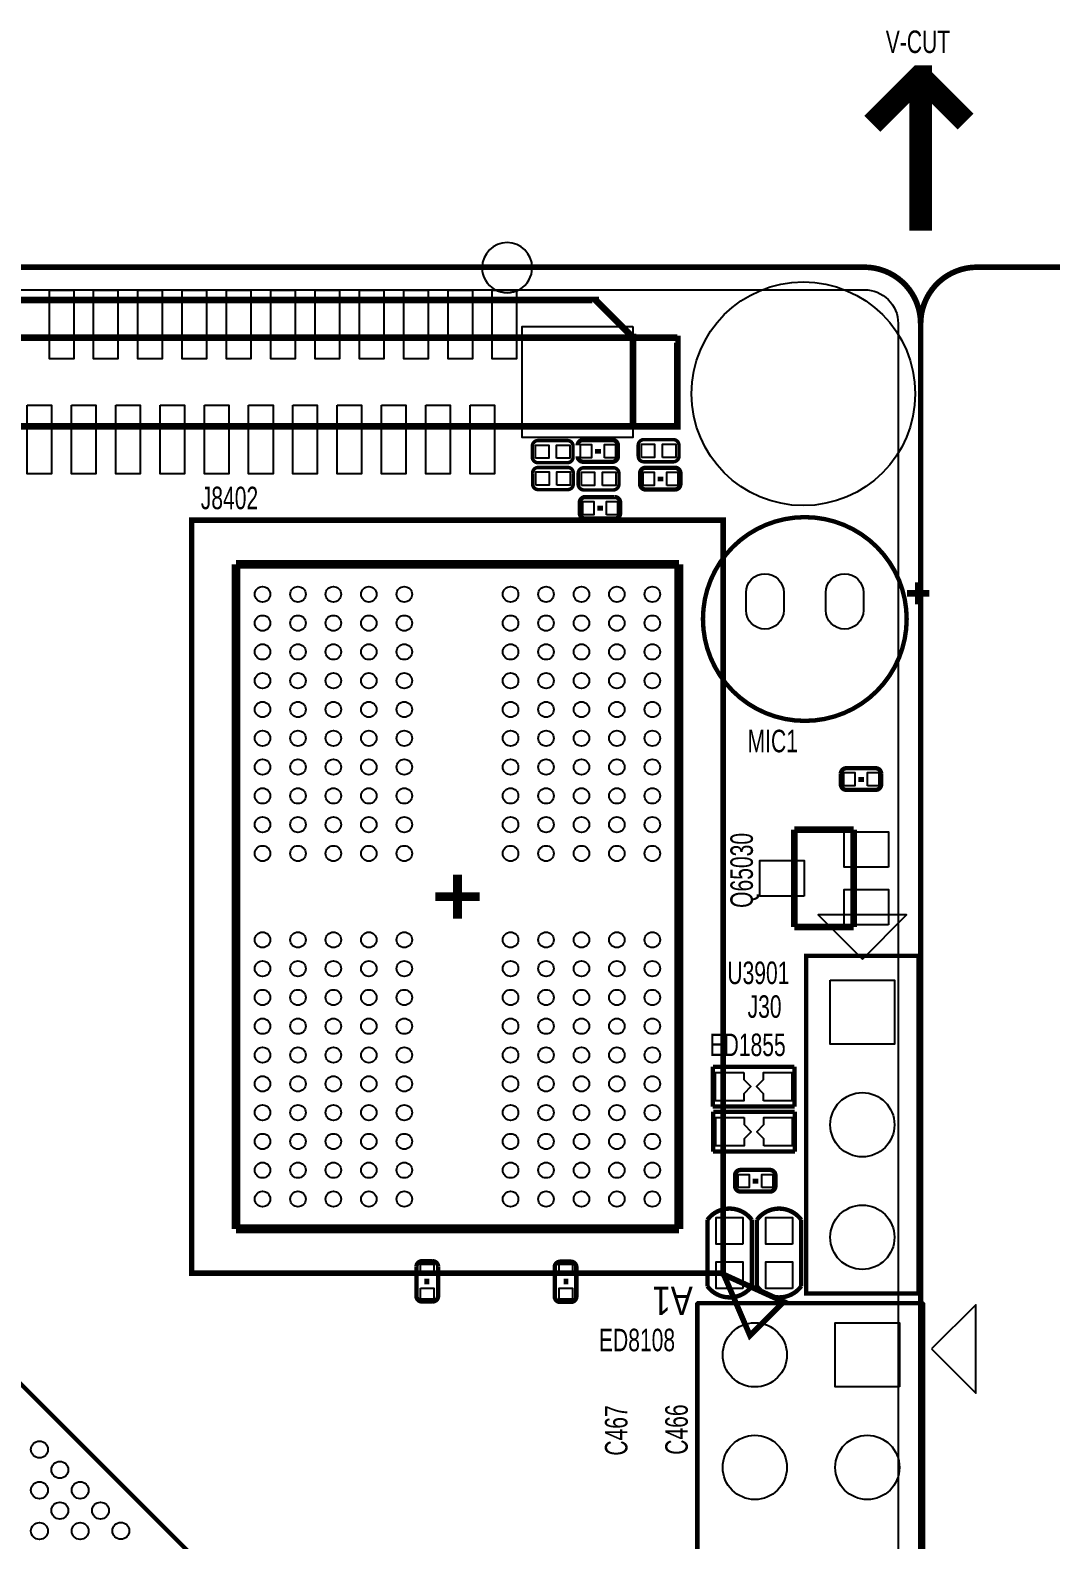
# Model space of a CAD drawing. Extents: x -74 to 86, y -71 to 30.
# Drawn here: x 2.55 to 25.59, y -4.8 to 29.28 of the extents above; entities that cross this region are included whole.
import ezdxf

# ---------------------------------------------------------------- set-up
doc = ezdxf.new("R2010")
doc.units = 0
for name, color, linetype in [('BG_OUTLINE', 3, 'CONTINUOUS'), ('PG_SILKSCREEN_TOP', 6, 'CONTINUOUS'), ('PIN_SOLDERMASK_TOP', 7, 'CONTINUOUS'), ('RD_SILKSCREEN_TOP', 8, 'CONTINUOUS'), ('RKI_ALL', 9, 'CONTINUOUS')]:
    doc.layers.add(name, color=color, linetype=linetype)

msp = doc.modelspace()

# ---------------------------------------------------------------- linework, layer by layer
at = {"layer": 'BG_OUTLINE'}
for points, const_width in [([(22.651974, 24.749506), (22.651974, 28.229306), (22.626574, 28.229306), (21.559774, 27.162506)], 0.508), ([(22.651974, 28.229306), (23.667974, 27.213306)], 0.508), ([(23.921974, 23.928578), (77.134974, 23.928578)], 0.127), ([(22.651974, 22.658578), (22.651974, -65.801494)], 0.127)]:
    msp.add_lwpolyline(points, dxfattribs=dict(at, const_width=const_width))
for points in [[(22.651974, -65.801494, -0.414214), (21.381974, -67.071494), (-31.780226, -67.071494, -0.414214), (-33.050226, -65.801494), (-33.050226, 22.658578, -0.414214), (-31.780226, 23.928578), (21.381974, 23.928578, -0.414214), (22.651974, 22.658578)], [(21.381974, 23.928578), (-31.780226, 23.928578, 0.414214), (-33.050226, 22.658578), (-33.050226, -65.801494, 0.414214), (-31.780226, -67.071494), (21.381974, -67.071494, 0.414214), (22.651974, -65.801494), (22.651974, 22.658578, 0.414214)]]:
    msp.add_lwpolyline(points, format="xyb", close=True, dxfattribs=at)
at = {"layer": 'BG_OUTLINE', "const_width": 0.127}
for points in [[(-31.805626, 23.928578), (21.381974, 23.928578, -0.414214), (22.651974, 22.658578)], [(23.921974, 23.928578, 0.414214), (22.651974, 22.658578)], [(22.651974, 22.658578), (22.651974, -65.801494, -0.414214), (21.381974, -67.071494), (-31.780226, -67.071494)]]:
    msp.add_lwpolyline(points, format="xyb", dxfattribs=at)
at = {"layer": 'PG_SILKSCREEN_TOP'}
msp.add_lwpolyline([(13.882624, 23.917402, 1), (12.750912, 23.91739, 1)], format="xyb", close=True, dxfattribs=at)
for points, const_width in [([(16.154908, 20.33778), (16.156686, 20.33778), (16.156686, 22.352), (16.147288, 22.352), (15.316708, 23.18258), (15.316708, 23.187406), (-3.187192, 23.187406)], 0.1524), ([(15.306802, 23.187406), (15.316708, 23.187406)], 0.1524), ([(17.156684, 22.337522), (-5.143246, 22.337522)], 0.1524), ([(-5.143246, 20.337526), (17.156684, 20.337526), (17.156684, 22.30374), (17.117568, 22.30374)], 0.1524), ([(13.88618, 19.645122), (13.88618, 19.886422)], 0.07874), ([(15.367762, 19.71802), (15.367762, 19.82724)], 0.12954), ([(16.27632, 19.665696), (16.27632, 19.904456)], 0.07874), ([(13.891514, 19.037554), (13.891514, 19.278854)], 0.07874), ([(14.920722, 19.032982), (14.920722, 19.271742)], 0.07874), ([(16.318738, 19.032982), (16.318738, 19.281902)], 0.09906), ([(16.778478, 19.091402), (16.778478, 19.203162)], 0.12954), ([(14.95806, 18.37182), (14.95806, 18.62074)], 0.09906), ([(15.4178, 18.43024), (15.4178, 18.542)], 0.12954), ([(18.194528, 1.219708), (18.194528, 18.220182), (6.194552, 18.220182), (6.194552, 1.219708), (18.194528, 1.219708), (18.79854, -0.185928), (19.56054, 0.575818), (18.16354, 1.211072)], 0.127), ([(7.19455, 2.21996), (7.19455, 17.220184)], 0.199898), ([(7.19455, 17.220184), (17.19453, 17.220184)], 0.199898), ([(17.19453, 17.220184), (17.19453, 2.21996)], 0.199898), ([(22.596094, 16.817086), (22.596094, 16.316706)], 0.14986), ([(22.347174, 16.565626), (22.847554, 16.565626)], 0.14986), ([(20.85086, 12.25042), (20.85086, 12.49934)], 0.09906), ([(21.3106, 12.30884), (21.3106, 12.4206)], 0.12954), ([(19.80184, 11.23442), (19.80184, 9.03478)], 0.14986), ([(21.14296, 11.23442), (19.80184, 11.23442)], 0.14986), ([(21.14296, 9.03478), (21.14296, 11.23442)], 0.14986), ([(12.19454, 10.219944), (12.19454, 9.720072)], 0.199898), ([(12.19454, 9.720072), (11.694668, 9.720072)], 0.199898), ([(12.694666, 9.720072), (12.19454, 9.720072)], 0.199898), ([(12.19454, 9.720072), (12.19454, 9.219946)], 0.199898), ([(19.80184, 9.03478), (21.14296, 9.03478)], 0.14986), ([(17.960848, 5.88137), (17.960848, 4.981194)], 0.100076), ([(19.802602, 5.878322), (17.963642, 5.880862)], 0.100076), ([(19.805396, 4.981194), (19.805396, 5.88137)], 0.100076), ([(17.958562, 4.981702), (19.807682, 4.981702)], 0.100076), ([(17.966436, 4.86537), (17.966436, 3.965194)], 0.100076), ([(19.80819, 4.862322), (17.96923, 4.864862)], 0.100076), ([(19.810984, 3.965194), (19.810984, 4.86537)], 0.100076), ([(17.96415, 3.965702), (19.81327, 3.965702)], 0.100076), ([(18.46326, 3.18262), (18.46326, 3.43154)], 0.09906), ([(18.923, 3.24104), (18.923, 3.3528)], 0.12954), ([(17.83842, 2.4257), (17.83842, 0.9271)], 0.09906), ([(18.83918, 0.9271), (18.83918, 2.4257)], 0.09906), ([(18.95602, 2.4257), (18.95602, 0.9271)], 0.09906), ([(19.95678, 0.9271), (19.95678, 2.4257)], 0.09906), ([(17.19453, 2.21996), (7.19455, 2.21996)], 0.199898), ([(11.38936, 1.49098), (11.63828, 1.49098)], 0.09906), ([(11.44778, 1.03124), (11.55954, 1.03124)], 0.12954), ([(14.70152, 1.03124), (14.58976, 1.03124)], 0.12954), ([(0.35306, 0.705866), (14.84884, -13.790168)], 0.09906), ([(14.75994, 0.5715), (14.51102, 0.5715)], 0.09906)]:
    msp.add_lwpolyline(points, dxfattribs=dict(at, const_width=const_width))
for points, const_width in [([(13.88618, 19.886422, -0.425755), (14.01572, 20.015962)], 0.07874), ([(14.01572, 20.015962), (14.67612, 20.015962, -0.424874), (14.80566, 19.886422)], 0.07874), ([(14.80566, 19.886422), (14.80566, 19.645122, -0.426296), (14.67612, 19.515582)], 0.07874), ([(14.908022, 19.90852, -0.393086), (15.027402, 20.0279)], 0.09906), ([(15.027402, 20.0279), (15.697962, 20.0279, -0.395427), (15.817342, 19.90852)], 0.09906), ([(15.817342, 19.90852), (15.817342, 19.65706, -0.395922), (15.697962, 19.53768)], 0.09906), ([(16.27632, 19.904456, -0.430856), (16.40586, 20.036536)], 0.07874), ([(16.40586, 20.036536), (17.06626, 20.036536, -0.429959), (17.1958, 19.904456)], 0.07874), ([(17.1958, 19.904456), (17.1958, 19.665696, -0.427182), (17.06626, 19.536156)], 0.07874), ([(14.67612, 19.515582), (14.01572, 19.515582, -0.427184), (13.88618, 19.645122)], 0.07874), ([(13.891514, 19.278854, -0.426231), (14.021054, 19.408394)], 0.07874), ([(14.021054, 19.408394), (14.681454, 19.408394, -0.425348), (14.810994, 19.278854)], 0.07874), ([(15.697962, 19.53768), (15.027402, 19.53768, -0.393574), (14.908022, 19.65706)], 0.09906), ([(14.920722, 19.271742, -0.426707), (15.050262, 19.401282)], 0.07874), ([(15.050262, 19.401282), (15.710662, 19.401282, -0.427597), (15.840202, 19.271742)], 0.07874), ([(17.06626, 19.536156), (16.40586, 19.536156, -0.428073), (16.27632, 19.665696)], 0.07874), ([(16.318738, 19.281902, -0.396004), (16.438118, 19.401282)], 0.09906), ([(16.438118, 19.401282), (17.108678, 19.401282, -0.396673), (17.228058, 19.281902)], 0.09906), ([(14.810994, 19.278854), (14.810994, 19.037554, -0.425822), (14.681454, 18.908014)], 0.07874), ([(15.840202, 19.271742), (15.840202, 19.032982, -0.431333), (15.710662, 18.900902)], 0.07874), ([(17.108678, 18.911062), (16.438118, 18.911062, -0.398231), (16.318738, 19.032982)], 0.09906), ([(17.228058, 19.281902), (17.228058, 19.032982, -0.398898), (17.108678, 18.911062)], 0.09906), ([(14.681454, 18.908014), (14.021054, 18.908014, -0.426707), (13.891514, 19.037554)], 0.07874), ([(15.710662, 18.900902), (15.050262, 18.900902, -0.430434), (14.920722, 19.032982)], 0.07874), ([(14.95806, 18.62074, -0.396457), (15.07744, 18.74012)], 0.09906), ([(15.07744, 18.74012), (15.748, 18.74012, -0.397126), (15.86738, 18.62074)], 0.09906), ([(15.748, 18.25244), (15.07744, 18.25244, -0.395707), (14.95806, 18.37182)], 0.09906), ([(15.86738, 18.62074), (15.86738, 18.37182, -0.396372), (15.748, 18.25244)], 0.09906), ([(20.85086, 12.49934, -0.396032), (20.97024, 12.61872)], 0.09906), ([(20.97024, 12.61872), (21.6408, 12.61872, -0.397554), (21.76018, 12.49934)], 0.09906), ([(21.6408, 12.13104), (20.97024, 12.13104, -0.395283), (20.85086, 12.25042)], 0.09906), ([(21.76018, 12.49934), (21.76018, 12.25042, -0.396798), (21.6408, 12.13104)], 0.09906), ([(18.46326, 3.43154, -0.396032), (18.58264, 3.55092)], 0.09906), ([(18.58264, 3.55092), (19.2532, 3.55092, -0.397554), (19.37258, 3.43154)], 0.09906), ([(19.37258, 3.43154), (19.37258, 3.18262, -0.396798), (19.2532, 3.06324)], 0.09906), ([(19.2532, 3.06324), (18.58264, 3.06324, -0.395283), (18.46326, 3.18262)], 0.09906), ([(17.83842, 2.4257, -0.505878), (18.83918, 2.4257)], 0.09906), ([(18.95602, 2.4257, -0.505878), (19.95678, 2.4257)], 0.09906), ([(11.26998, 0.70104), (11.26998, 1.3716, -0.395283), (11.38936, 1.49098)], 0.09906), ([(11.63828, 1.49098, -0.396032), (11.75766, 1.3716)], 0.09906), ([(11.75766, 1.3716), (11.75766, 0.70104, -0.397554), (11.63828, 0.58166)], 0.09906), ([(14.39164, 0.69088), (14.39164, 1.36144, -0.397554), (14.51102, 1.48082)], 0.09906), ([(14.51102, 1.48082), (14.75994, 1.48082, -0.396798), (14.87932, 1.36144)], 0.09906), ([(14.87932, 1.36144), (14.87932, 0.69088, -0.395283), (14.75994, 0.5715)], 0.09906), ([(11.63828, 0.58166), (11.38936, 0.58166, -0.396798), (11.26998, 0.70104)], 0.09906), ([(14.51102, 0.5715, -0.396032), (14.39164, 0.69088)], 0.09906), ([(17.83842, 0.9271, 0.504821), (18.83918, 0.9271)], 0.09906), ([(18.95602, 0.9271, 0.504821), (19.95678, 0.9271)], 0.09906)]:
    msp.add_lwpolyline(points, format="xyb", dxfattribs=dict(at, const_width=const_width))
at = {"layer": 'PG_SILKSCREEN_TOP', "const_width": 0.09906}
msp.add_lwpolyline([(22.336252, 15.987268, 1), (17.737336, 15.987104, 1)], format="xyb", close=True, dxfattribs=at)
at = {"layer": 'PG_SILKSCREEN_TOP'}
for points in [[(21.336, 8.311896), (22.335998, 9.311894), (20.336002, 9.311894)], [(22.706838, -32.36087), (17.626076, -32.36087), (17.626076, 0.54229), (22.706838, 0.54229)], [(22.900386, -0.489966), (23.900384, -1.489964), (23.900384, 0.510032)]]:
    msp.add_lwpolyline(points, close=True, dxfattribs=at)
at = {"layer": 'PG_SILKSCREEN_TOP', "const_width": 0.100076}
msp.add_lwpolyline([(22.606, 8.382), (22.606, 0.762), (20.066, 0.762), (20.066, 8.382)], close=True, dxfattribs=at)
at = {"layer": 'PG_SILKSCREEN_TOP'}
msp.add_lwpolyline([(17.610074, -32.376872, 0.1016, 0.1016, 0), (17.610074, 0.526288, 0.1016, 0.1016, 0), (17.626076, 0.54229, 0.1016, 0.1016, 0), (22.690836, 0.54229, 0.1016, 0.1016, 0), (22.706838, 0.526288, 0.100076, 0.100076, 0), (22.718776, -32.372808, 0.100076, 0.100076, 0), (17.638776, -32.372808, 0.100076, 0.100076, 0)], format="xyseb", dxfattribs=at)
at = {"layer": 'PIN_SOLDERMASK_TOP'}
for points in [[(2.981833, 23.41245), (3.531743, 23.41245), (3.531743, 21.862542), (2.981833, 21.862542)], [(3.981831, 23.41245), (4.531741, 23.41245), (4.531741, 21.862542), (3.981831, 21.862542)], [(4.981829, 23.41245), (5.531739, 23.41245), (5.531739, 21.862542), (4.981829, 21.862542)], [(5.981827, 23.41245), (6.531737, 23.41245), (6.531737, 21.862542), (5.981827, 21.862542)], [(6.981825, 23.41245), (7.531735, 23.41245), (7.531735, 21.862542), (6.981825, 21.862542)], [(7.981823, 23.41245), (8.531733, 23.41245), (8.531733, 21.862542), (7.981823, 21.862542)], [(8.981821, 23.41245), (9.531731, 23.41245), (9.531731, 21.862542), (8.981821, 21.862542)], [(9.981819, 23.41245), (10.531729, 23.41245), (10.531729, 21.862542), (9.981819, 21.862542)], [(10.981817, 23.41245), (11.531727, 23.41245), (11.531727, 21.862542), (10.981817, 21.862542)], [(11.981815, 23.41245), (12.531725, 23.41245), (12.531725, 21.862542), (11.981815, 21.862542)], [(12.981813, 23.41245), (13.531723, 23.41245), (13.531723, 21.862542), (12.981813, 21.862542)], [(16.156813, 22.587585), (16.156813, 20.087463), (13.656691, 20.087463), (13.656691, 22.587585)], [(2.481707, 20.812506), (3.031617, 20.812506), (3.031617, 19.262598), (2.481707, 19.262598)], [(3.481705, 20.812506), (4.031615, 20.812506), (4.031615, 19.262598), (3.481705, 19.262598)], [(4.481703, 20.812506), (5.031613, 20.812506), (5.031613, 19.262598), (4.481703, 19.262598)], [(5.481701, 20.812506), (6.031611, 20.812506), (6.031611, 19.262598), (5.481701, 19.262598)], [(6.481699, 20.812506), (7.031609, 20.812506), (7.031609, 19.262598), (6.481699, 19.262598)], [(7.481697, 20.812506), (8.031607, 20.812506), (8.031607, 19.262598), (7.481697, 19.262598)], [(8.481949, 20.812506), (9.031859, 20.812506), (9.031859, 19.262598), (8.481949, 19.262598)], [(9.481693, 20.812506), (10.031603, 20.812506), (10.031603, 19.262598), (9.481693, 19.262598)], [(10.481945, 20.812506), (11.031855, 20.812506), (11.031855, 19.262598), (10.481945, 19.262598)], [(11.481689, 20.812506), (12.031599, 20.812506), (12.031599, 19.262598), (11.481689, 19.262598)], [(12.481941, 20.812506), (13.031851, 20.812506), (13.031851, 19.262598), (12.481941, 19.262598)], [(13.9573, 19.614642), (13.9573, 19.914362), (14.25702, 19.914362), (14.25702, 19.614642)], [(14.43482, 19.614642), (14.43482, 19.914362), (14.73454, 19.914362), (14.73454, 19.614642)], [(14.974062, 19.62658), (14.974062, 19.9263), (15.222982, 19.9263), (15.222982, 19.62658)], [(15.512542, 19.62658), (15.512542, 19.9263), (15.761462, 19.9263), (15.761462, 19.62658)], [(16.34744, 19.635216), (16.34744, 19.934936), (16.64716, 19.934936), (16.64716, 19.635216)], [(16.82496, 19.635216), (16.82496, 19.934936), (17.12468, 19.934936), (17.12468, 19.635216)], [(13.962634, 19.007074), (13.962634, 19.306794), (14.262354, 19.306794), (14.262354, 19.007074)], [(14.440154, 19.007074), (14.440154, 19.306794), (14.739874, 19.306794), (14.739874, 19.007074)], [(14.991842, 19.002502), (14.991842, 19.302222), (15.291562, 19.302222), (15.291562, 19.002502)], [(15.469362, 19.002502), (15.469362, 19.302222), (15.769082, 19.302222), (15.769082, 19.002502)], [(16.384778, 19.002502), (16.384778, 19.302222), (16.633698, 19.302222), (16.633698, 19.002502)], [(16.923258, 19.002502), (16.923258, 19.302222), (17.172178, 19.302222), (17.172178, 19.002502)], [(15.0241, 18.34134), (15.0241, 18.64106), (15.27302, 18.64106), (15.27302, 18.34134)], [(15.56258, 18.34134), (15.56258, 18.64106), (15.8115, 18.64106), (15.8115, 18.34134)], [(20.9169, 12.21994), (20.9169, 12.51966), (21.16582, 12.51966), (21.16582, 12.21994)], [(21.45538, 12.21994), (21.45538, 12.51966), (21.7043, 12.51966), (21.7043, 12.21994)], [(21.92274, 10.38479), (20.92198, 10.38479), (20.92198, 11.18489), (21.92274, 11.18489)], [(20.02282, 9.73455), (19.02206, 9.73455), (19.02206, 10.53465), (20.02282, 10.53465)], [(21.92274, 9.08431), (20.92198, 9.08431), (20.92198, 9.88441), (21.92274, 9.88441)], [(20.61083, 7.83717), (22.06117, 7.83717), (22.06117, 6.38683), (20.61083, 6.38683)], [(18.659602, 5.751322), (18.659602, 5.591302), (18.819622, 5.431282), (18.659602, 5.271262), (18.659602, 5.111242), (18.022062, 5.111242), (18.022062, 5.751322)], [(19.106642, 5.111242), (19.106642, 5.271262), (18.946622, 5.431282), (19.106642, 5.591302), (19.106642, 5.751322), (19.744182, 5.751322), (19.744182, 5.111242)], [(18.66519, 4.735322), (18.66519, 4.575302), (18.82521, 4.415282), (18.66519, 4.255262), (18.66519, 4.095242), (18.02765, 4.095242), (18.02765, 4.735322)], [(19.11223, 4.095242), (19.11223, 4.255262), (18.95221, 4.415282), (19.11223, 4.575302), (19.11223, 4.735322), (19.74977, 4.735322), (19.74977, 4.095242)], [(18.5293, 3.15214), (18.5293, 3.45186), (18.77822, 3.45186), (18.77822, 3.15214)], [(19.06778, 3.15214), (19.06778, 3.45186), (19.3167, 3.45186), (19.3167, 3.15214)], [(18.63852, 1.87706), (18.03908, 1.87706), (18.03908, 2.4765), (18.63852, 2.4765)], [(19.75612, 1.87706), (19.15668, 1.87706), (19.15668, 2.4765), (19.75612, 2.4765)], [(11.35888, 1.42494), (11.6586, 1.42494), (11.6586, 1.17602), (11.35888, 1.17602)], [(14.79042, 1.17602), (14.4907, 1.17602), (14.4907, 1.42494), (14.79042, 1.42494)], [(18.63852, 0.8763), (18.03908, 0.8763), (18.03908, 1.47574), (18.63852, 1.47574)], [(19.75612, 0.8763), (19.15668, 0.8763), (19.15668, 1.47574), (19.75612, 1.47574)], [(11.35888, 0.88646), (11.6586, 0.88646), (11.6586, 0.63754), (11.35888, 0.63754)], [(14.79042, 0.63754), (14.4907, 0.63754), (14.4907, 0.88646), (14.79042, 0.88646)], [(22.173946, -1.347978), (20.723606, -1.347978), (20.723606, 0.102362), (22.173946, 0.102362)]]:
    msp.add_lwpolyline(points, close=True, dxfattribs=at)
for points in [[(19.562064, 16.584676), (19.562064, 16.185896, -1), (18.711164, 16.185896), (18.711164, 16.584676, -1)], [(21.360384, 16.584676), (21.360384, 16.185896, -1), (20.509484, 16.185896), (20.509484, 16.584676, -1)]]:
    msp.add_lwpolyline(points, format="xyb", close=True, dxfattribs=at)
for centre, radius in [((20.00504, 21.072094), 2.52476), ((7.794498, 16.545052), 0.175006), ((8.594598, 16.545052), 0.175006), ((9.394444, 16.545052), 0.175006), ((10.194544, 16.545052), 0.175006), ((10.994644, 16.545052), 0.175006), ((13.394436, 16.545052), 0.175006), ((14.194536, 16.545052), 0.175006), ((14.994636, 16.545052), 0.175006), ((15.794482, 16.545052), 0.175006), ((16.594582, 16.545052), 0.175006), ((7.794498, 15.895066), 0.175006), ((8.594598, 15.895066), 0.175006), ((9.394444, 15.895066), 0.175006), ((10.194544, 15.895066), 0.175006), ((10.994644, 15.895066), 0.175006), ((13.394436, 15.895066), 0.175006), ((14.194536, 15.895066), 0.175006), ((14.994636, 15.895066), 0.175006), ((15.794482, 15.895066), 0.175006), ((16.594582, 15.895066), 0.175006), ((7.794498, 15.24508), 0.175006), ((8.594598, 15.24508), 0.175006), ((9.394444, 15.24508), 0.175006), ((10.194544, 15.24508), 0.175006), ((10.994644, 15.24508), 0.175006), ((13.394436, 15.24508), 0.175006), ((14.194536, 15.24508), 0.175006), ((14.994636, 15.24508), 0.175006), ((15.794482, 15.24508), 0.175006), ((16.594582, 15.24508), 0.175006), ((7.794498, 14.595094), 0.175006), ((8.594598, 14.595094), 0.175006), ((9.394444, 14.595094), 0.175006), ((10.194544, 14.595094), 0.175006), ((10.994644, 14.595094), 0.175006), ((13.394436, 14.595094), 0.175006), ((14.194536, 14.595094), 0.175006), ((14.994636, 14.595094), 0.175006), ((15.794482, 14.595094), 0.175006), ((16.594582, 14.595094), 0.175006), ((7.794498, 13.945108), 0.175006), ((8.594598, 13.945108), 0.175006), ((9.394444, 13.945108), 0.175006), ((10.194544, 13.945108), 0.175006), ((10.994644, 13.945108), 0.175006), ((13.394436, 13.945108), 0.175006), ((14.194536, 13.945108), 0.175006), ((14.994636, 13.945108), 0.175006), ((15.794482, 13.945108), 0.175006), ((16.594582, 13.945108), 0.175006), ((7.794498, 13.295122), 0.175006), ((8.594598, 13.295122), 0.175006), ((9.394444, 13.295122), 0.175006), ((10.194544, 13.295122), 0.175006), ((10.994644, 13.295122), 0.175006), ((13.394436, 13.295122), 0.175006), ((14.194536, 13.295122), 0.175006), ((14.994636, 13.295122), 0.175006), ((15.794482, 13.295122), 0.175006), ((16.594582, 13.295122), 0.175006), ((7.794498, 12.645136), 0.175006), ((8.594598, 12.645136), 0.175006), ((9.394444, 12.645136), 0.175006), ((10.194544, 12.645136), 0.175006), ((10.994644, 12.645136), 0.175006), ((13.394436, 12.645136), 0.175006), ((14.194536, 12.645136), 0.175006), ((14.994636, 12.645136), 0.175006), ((15.794482, 12.645136), 0.175006), ((16.594582, 12.645136), 0.175006), ((7.794498, 11.99515), 0.175006), ((8.594598, 11.99515), 0.175006), ((9.394444, 11.99515), 0.175006), ((10.194544, 11.99515), 0.175006), ((10.994644, 11.99515), 0.175006), ((13.394436, 11.99515), 0.175006), ((14.194536, 11.99515), 0.175006), ((14.994636, 11.99515), 0.175006), ((15.794482, 11.99515), 0.175006), ((16.594582, 11.99515), 0.175006), ((7.794498, 11.345164), 0.175006), ((8.594598, 11.345164), 0.175006), ((9.394444, 11.345164), 0.175006), ((10.194544, 11.345164), 0.175006), ((10.994644, 11.345164), 0.175006), ((13.394436, 11.345164), 0.175006), ((14.194536, 11.345164), 0.175006), ((14.994636, 11.345164), 0.175006), ((15.794482, 11.345164), 0.175006), ((16.594582, 11.345164), 0.175006), ((7.794498, 10.695178), 0.175006), ((8.594598, 10.695178), 0.175006), ((9.394444, 10.695178), 0.175006), ((10.194544, 10.695178), 0.175006), ((10.994644, 10.695178), 0.175006), ((13.394436, 10.695178), 0.175006), ((14.194536, 10.695178), 0.175006), ((14.994636, 10.695178), 0.175006), ((15.794482, 10.695178), 0.175006), ((16.594582, 10.695178), 0.175006), ((7.794498, 8.744966), 0.175006), ((8.594598, 8.744966), 0.175006), ((9.394444, 8.744966), 0.175006), ((10.194544, 8.744966), 0.175006), ((10.994644, 8.744966), 0.175006), ((13.394436, 8.744966), 0.175006), ((14.194536, 8.744966), 0.175006), ((14.994636, 8.744966), 0.175006), ((15.794482, 8.744966), 0.175006), ((16.594582, 8.744966), 0.175006), ((7.794498, 8.09498), 0.175006), ((8.594598, 8.09498), 0.175006), ((9.394444, 8.09498), 0.175006), ((10.194544, 8.09498), 0.175006), ((10.994644, 8.09498), 0.175006), ((13.394436, 8.09498), 0.175006), ((14.194536, 8.09498), 0.175006), ((14.994636, 8.09498), 0.175006), ((15.794482, 8.09498), 0.175006), ((16.594582, 8.09498), 0.175006), ((7.794498, 7.444994), 0.175006), ((8.594598, 7.444994), 0.175006), ((9.394444, 7.444994), 0.175006), ((10.194544, 7.444994), 0.175006), ((10.994644, 7.444994), 0.175006), ((13.394436, 7.444994), 0.175006), ((14.194536, 7.444994), 0.175006), ((14.994636, 7.444994), 0.175006), ((15.794482, 7.444994), 0.175006), ((16.594582, 7.444994), 0.175006), ((7.794498, 6.795008), 0.175006), ((8.594598, 6.795008), 0.175006), ((9.394444, 6.795008), 0.175006), ((10.194544, 6.795008), 0.175006), ((10.994644, 6.795008), 0.175006), ((13.394436, 6.795008), 0.175006), ((14.194536, 6.795008), 0.175006), ((14.994636, 6.795008), 0.175006), ((15.794482, 6.795008), 0.175006), ((16.594582, 6.795008), 0.175006), ((7.794498, 6.145022), 0.175006), ((8.594598, 6.145022), 0.175006), ((9.394444, 6.145022), 0.175006), ((10.194544, 6.145022), 0.175006), ((10.994644, 6.145022), 0.175006), ((13.394436, 6.145022), 0.175006), ((14.194536, 6.145022), 0.175006), ((14.994636, 6.145022), 0.175006), ((15.794482, 6.145022), 0.175006), ((16.594582, 6.145022), 0.175006), ((7.794498, 5.495036), 0.175006), ((8.594598, 5.495036), 0.175006), ((9.394444, 5.495036), 0.175006), ((10.194544, 5.495036), 0.175006), ((10.994644, 5.495036), 0.175006), ((13.394436, 5.495036), 0.175006), ((14.194536, 5.495036), 0.175006), ((14.994636, 5.495036), 0.175006), ((15.794482, 5.495036), 0.175006), ((16.594582, 5.495036), 0.175006), ((21.336, 4.572), 0.72517), ((7.794498, 4.84505), 0.175006), ((8.594598, 4.84505), 0.175006), ((9.394444, 4.84505), 0.175006), ((10.194544, 4.84505), 0.175006), ((10.994644, 4.84505), 0.175006), ((13.394436, 4.84505), 0.175006), ((14.194536, 4.84505), 0.175006), ((14.994636, 4.84505), 0.175006), ((15.794482, 4.84505), 0.175006), ((16.594582, 4.84505), 0.175006), ((7.794498, 4.195064), 0.175006), ((8.594598, 4.195064), 0.175006), ((9.394444, 4.195064), 0.175006), ((10.194544, 4.195064), 0.175006), ((10.994644, 4.195064), 0.175006), ((13.394436, 4.195064), 0.175006), ((14.194536, 4.195064), 0.175006), ((14.994636, 4.195064), 0.175006), ((15.794482, 4.195064), 0.175006), ((16.594582, 4.195064), 0.175006), ((7.794498, 3.545078), 0.175006), ((8.594598, 3.545078), 0.175006), ((9.394444, 3.545078), 0.175006), ((10.194544, 3.545078), 0.175006), ((10.994644, 3.545078), 0.175006), ((13.394436, 3.545078), 0.175006), ((14.194536, 3.545078), 0.175006), ((14.994636, 3.545078), 0.175006), ((15.794482, 3.545078), 0.175006), ((16.594582, 3.545078), 0.175006), ((7.794498, 2.895092), 0.175006), ((8.594598, 2.895092), 0.175006), ((9.394444, 2.895092), 0.175006), ((10.194544, 2.895092), 0.175006), ((10.994644, 2.895092), 0.175006), ((13.394436, 2.895092), 0.175006), ((14.194536, 2.895092), 0.175006), ((14.994636, 2.895092), 0.175006), ((15.794482, 2.895092), 0.175006), ((16.594582, 2.895092), 0.175006), ((21.336, 2.032), 0.72517), ((18.908776, -0.622808), 0.72517), ((2.757932, -2.758948), 0.1905), ((18.908776, -3.162808), 0.72517), ((21.448776, -3.162808), 0.72517), ((3.217672, -3.218688), 0.1905), ((2.757932, -3.678428), 0.1905), ((3.677666, -3.678428), 0.1905), ((3.217672, -4.138168), 0.1905), ((4.137406, -4.138168), 0.1905), ((2.757932, -4.597908), 0.1905), ((3.677666, -4.597908), 0.1905), ((4.595368, -4.59613), 0.1905)]:
    msp.add_circle(centre, radius, dxfattribs=at)
at = {"layer": 'RKI_ALL'}
msp.add_lwpolyline([(-31.780226, -66.563494, -0.414214), (-32.542226, -65.801494), (-32.542226, 22.658578, -0.414214), (-31.780226, 23.420578), (21.381974, 23.420578, -0.414214), (22.143974, 22.658578), (22.143974, -65.801494, -0.414214), (21.381974, -66.563494)], format="xyb", close=True, dxfattribs=at)

# ---------------------------------------------------------------- texts
at = {"layer": 'BG_OUTLINE', "width": 0.7}
msp.add_text('V-CUT', height=0.508, dxfattribs=at).set_placement((21.864574, 28.762706))
at = {"layer": 'PG_SILKSCREEN_TOP', "width": 0.873016}
msp.add_text('A1', height=0.64008, rotation=180, dxfattribs=at).set_placement((17.50822, 0.918718))
at = {"layer": 'RD_SILKSCREEN_TOP', "width": 0.7}
for s, p in [('J8402', (6.4008, 18.4658)), ('MIC1', (18.7452, 12.9794)), ('U3901', (18.288, 7.747)), ('J30', (18.7452, 6.985)), ('ED1855', (17.88668, 6.1214)), ('ED8108', (15.38986, -0.54102))]:
    msp.add_text(s, height=0.508, dxfattribs=at).set_placement(p)
for s, p in [('Q65030', (18.86458, 9.46658)), ('C467', (16.03248, -2.89814)), ('C466', (17.39392, -2.87782))]:
    msp.add_text(s, height=0.508, rotation=90, dxfattribs=at).set_placement(p)

doc.saveas('drawing.dxf')
